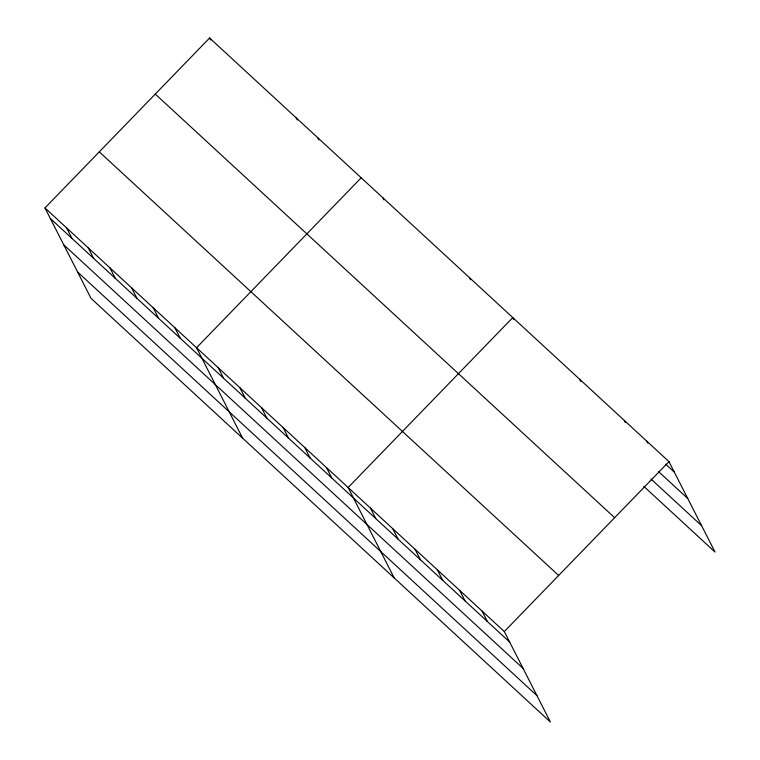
<?xml version="1.0" encoding="UTF-8"?>
<svg xmlns="http://www.w3.org/2000/svg" width="760" height="760" viewBox="0 0 760 760"><rect width="100%" height="100%" fill="white"/><g stroke="black" fill="none" stroke-linecap="round" stroke-linejoin="round"><path stroke-width="1.14" d="M44.954 207.936L504.308 631.56L550.392 722L91.038 298.376L44.954 207.936L209.608 38L668.961 461.624L715.046 552.064L643.815 486.381M361.199 177.792L196.545 347.728L242.62 438.168M504.308 631.56L668.961 461.624M665.741 464.217L674.319 472.131M658.578 471.608L687.762 498.512M650.978 478.999L701.603 525.692M155.277 94.078L614.631 517.702M99.294 151.857L558.647 575.481M50.312 218.443L509.666 642.067M63.754 244.824L523.098 668.448M77.596 271.995L536.95 695.628M646.656 441.047L647.719 443.156M624.34 420.47L625.413 422.579M579.718 379.325L580.792 381.425M513.855 319.694L512.781 317.594L348.127 487.531L394.212 577.971M469.471 277.647L470.544 279.756M382.85 197.771L383.923 199.87M317.889 137.855L318.953 139.954M296.229 117.885L297.302 119.985M209.608 38L210.681 40.099M482.001 610.983L487.35 621.49M459.686 590.406L465.044 600.922M437.37 569.829L442.728 580.346M415.065 549.261L420.413 559.769M392.749 528.684L398.107 539.192M370.443 508.108L375.791 518.614M326.477 467.561L331.825 478.068M304.817 447.583L310.175 458.099M283.166 427.614L288.515 438.121M261.506 407.645L266.865 418.152M239.856 387.676L245.204 398.183M218.196 367.707L223.554 378.214M174.886 327.76L180.243 338.266M153.235 307.791L158.583 318.298M131.575 287.822L136.933 298.328M109.924 267.852L115.273 278.359M88.264 247.874L93.622 258.39M66.614 227.905L71.962 238.412"/></g></svg>
